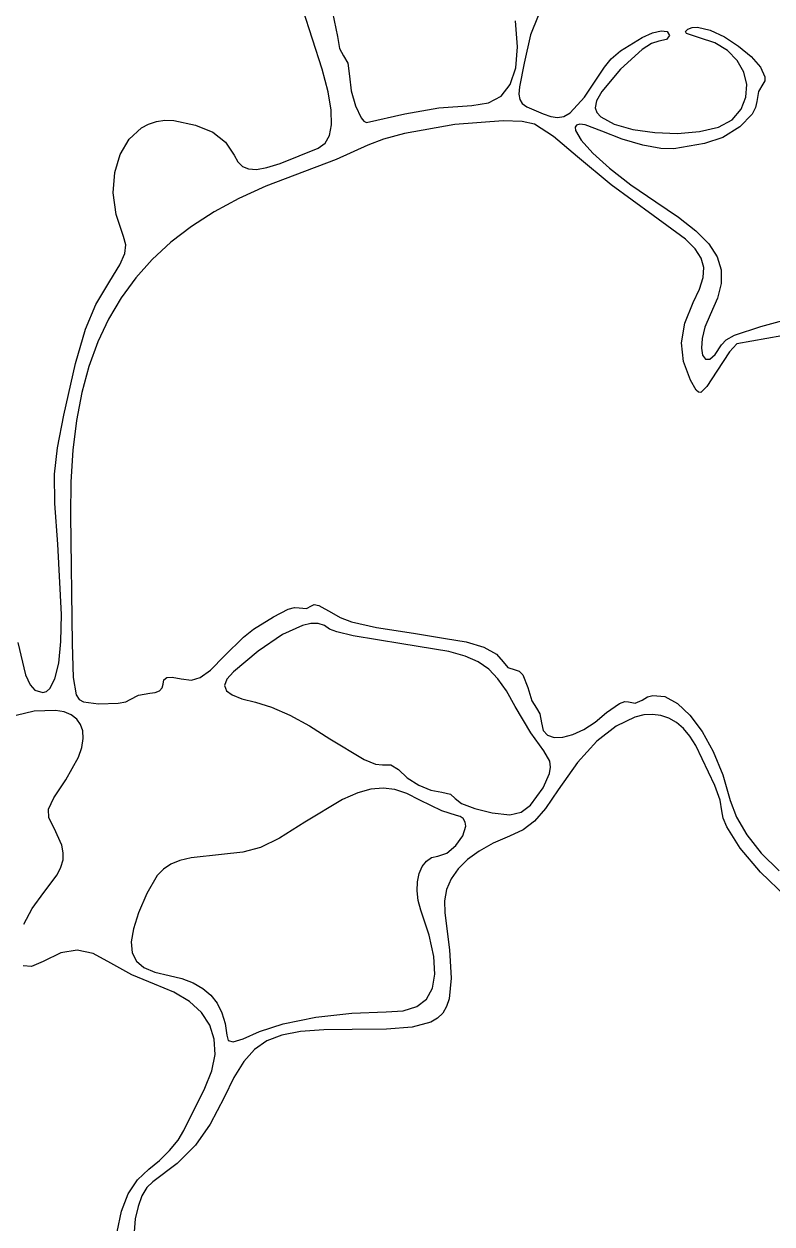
# Model space of a CAD drawing. Extents: x 56 to 1033, y 17 to 979.
# Drawn here: x 757.8 to 833.5, y 232.2 to 353.6 of the extents above; entities that cross this region are included whole.
import ezdxf

# ---------------------------------------------------------------- set-up
doc = ezdxf.new("R2010")
doc.units = 0

msp = doc.modelspace()

# ---------------------------------------------------------------- linework, layer by layer
at = {"layer": 'Layer 1'}
for p, q in [((787.977137, 349.051845), (786.00098, 355.10525)), ((788.998027, 354.75916), (789.52492, 352.34178)), ((807.735839, 351.299328), (807.549482, 353.934386)), ((809.818527, 354.441636), (809.059912, 352.516097)), ((789.52492, 352.34178), (789.712285, 351.115286)), ((809.059912, 352.516097), (808.3999, 349.64156)), ((818.163863, 350.898497), (820.359572, 352.256306)), ((820.359572, 352.256306), (821.411197, 352.697198)), ((821.411197, 352.697198), (822.292185, 352.911247)), ((822.292185, 352.911247), (822.897677, 352.84733)), ((823.12281, 352.45432), (822.8086, 352.03827)), ((822.897677, 352.84733), (823.12281, 352.45432)), ((824.733723, 352.852933), (824.97412, 353.09536)), ((824.844157, 352.630606), (824.733723, 352.852933)), ((826.15718, 352.2168), (824.844157, 352.630606)), ((824.97412, 353.09536), (825.408907, 353.255417)), ((825.408907, 353.255417), (825.943732, 353.278274)), ((825.943732, 353.278274), (827.232307, 352.971922)), ((827.708753, 351.714421), (826.15718, 352.2168)), ((827.232307, 352.971922), (828.677468, 352.295366)), ((828.677468, 352.295366), (830.116835, 351.367671)), ((789.712285, 351.115286), (790.13425, 350.3925)), ((807.553842, 349.155494), (807.735839, 351.299328)), ((820.348683, 351.013207), (818.151496, 349.03186)), ((821.314216, 351.634257), (820.348683, 351.013207)), ((822.05315, 351.86522), (821.314216, 351.634257)), ((822.8086, 352.03827), (822.05315, 351.86522)), ((828.990876, 350.918128), (827.708753, 351.714421)), ((830.116835, 351.367671), (831.388029, 350.3079)), ((790.13425, 350.3925), (790.5503, 349.634641)), ((816.54395, 349.24682), (817.229502, 350.083829)), ((817.229502, 350.083829), (818.163863, 350.898497)), ((829.975517, 349.898451), (828.990876, 350.918128)), ((830.634644, 348.725921), (829.975517, 349.898451)), ((831.388029, 350.3079), (832.328672, 349.235115)), ((788.558458, 346.751311), (787.977137, 349.051845)), ((790.5503, 349.634641), (790.72335, 348.32365)), ((807.002365, 347.497071), (807.553842, 349.155494)), ((808.3999, 349.64156), (807.931131, 347.244346)), ((814.518371, 346.207663), (816.54395, 349.24682)), ((818.151496, 349.03186), (816.288947, 346.783221)), ((830.940226, 347.471068), (830.634644, 348.725921)), ((832.328672, 349.235115), (832.776386, 348.268381)), ((790.72335, 348.32365), (790.903438, 346.850763)), ((806.08028, 346.318245), (807.002365, 347.497071)), ((830.864232, 346.204422), (830.940226, 347.471068)), ((832.56879, 347.52676), (832.138102, 346.761471)), ((832.76465, 347.86199), (832.56879, 347.52676)), ((832.776386, 348.268381), (832.76465, 347.86199)), ((788.874019, 344.886067), (788.558458, 346.751311)), ((790.903438, 346.850763), (791.346459, 345.313329)), ((804.78646, 345.613202), (806.08028, 346.318245)), ((807.931131, 347.244346), (807.869116, 346.498762)), ((807.869116, 346.498762), (807.957034, 345.962346)), ((813.0644, 344.601347), (814.518371, 346.207663)), ((816.288947, 346.783221), (815.74171, 345.828054)), ((830.37863, 344.996512), (830.864232, 346.204422)), ((832.138102, 346.761471), (831.95898, 345.77785)), ((788.927875, 343.419497), (788.874019, 344.886067)), ((791.346459, 345.313329), (791.906545, 344.109905)), ((796.31961, 344.51347), (799.775135, 345.118916)), ((799.775135, 345.118916), (803.11978, 345.37613)), ((803.11978, 345.37613), (804.78646, 345.613202)), ((807.957034, 345.962346), (808.221148, 345.565465)), ((808.221148, 345.565465), (808.687724, 345.238483)), ((808.687724, 345.238483), (810.33332, 344.51568)), ((815.74171, 345.828054), (815.58839, 345.12933)), ((815.58839, 345.12933), (815.777968, 344.647732)), ((829.45539, 343.91787), (830.37863, 344.996512)), ((831.832288, 345.155503), (831.477269, 344.498729)), ((831.95898, 345.77785), (831.832288, 345.155503)), ((770.392579, 343.483418), (771.183497, 343.744442)), ((771.183497, 343.744442), (772.035708, 343.861964)), ((772.035708, 343.861964), (772.94441, 343.82487)), ((772.94441, 343.82487), (775.159672, 343.382348)), ((791.906545, 344.109905), (792.184904, 343.757996)), ((792.184904, 343.757996), (792.43783, 343.63905)), ((792.43783, 343.63905), (796.31961, 344.51347)), ((806.296278, 343.806257), (801.386642, 343.426949)), ((808.195176, 343.743329), (806.296278, 343.806257)), ((809.46223, 343.47891), (808.195176, 343.743329)), ((810.33332, 344.51568), (811.114136, 344.237755)), ((811.114136, 344.237755), (811.797547, 344.134983)), ((811.797547, 344.134983), (812.431614, 344.243977)), ((812.431614, 344.243977), (813.0644, 344.601347)), ((815.777968, 344.647732), (816.182134, 344.209393)), ((816.182134, 344.209393), (817.527676, 343.471796)), ((828.074048, 343.170486), (829.45539, 343.91787)), ((831.477269, 344.498729), (830.232606, 343.20253)), ((768.435596, 341.950454), (769.667756, 343.090003)), ((769.667756, 343.090003), (770.392579, 343.483418)), ((775.159672, 343.382348), (776.898484, 342.665921)), ((776.898484, 342.665921), (778.189116, 341.659516)), ((788.724086, 342.314982), (788.927875, 343.419497)), ((796.3007, 342.539604), (794.18142, 341.967486)), ((801.386642, 343.426949), (796.3007, 342.539604)), ((811.392085, 342.233146), (809.46223, 343.47891)), ((813.716432, 343.380892), (813.574989, 343.169499)), ((813.574989, 343.169499), (813.612348, 342.837422)), ((813.612348, 342.837422), (814.185645, 341.860706)), ((814.046131, 343.45923), (813.716432, 343.380892)), ((814.573541, 343.392138), (814.046131, 343.45923)), ((816.25932, 342.77218), (814.573541, 343.392138)), ((818.32717, 341.955934), (816.25932, 342.77218)), ((817.527676, 343.471796), (819.411922, 342.935157)), ((819.411922, 342.935157), (821.621777, 342.61809)), ((821.621777, 342.61809), (823.944147, 342.539212)), ((823.944147, 342.539212), (826.165935, 342.717139)), ((826.165935, 342.717139), (828.074048, 343.170486)), ((830.232606, 343.20253), (828.525698, 342.130521)), ((767.525429, 340.414699), (768.435596, 341.950454)), ((778.189116, 341.659516), (779.05984, 340.34706)), ((787.5598, 341.04565), (788.266708, 341.535905)), ((788.266708, 341.535905), (788.724086, 342.314982)), ((792.60583, 341.34284), (789.390139, 339.911006)), ((794.18142, 341.967486), (792.60583, 341.34284)), ((813.81106, 340.17433), (811.392085, 342.233146)), ((814.185645, 341.860706), (815.360681, 340.549726)), ((820.422004, 341.339552), (818.32717, 341.955934)), ((822.258243, 340.992987), (820.422004, 341.339552)), ((826.65725, 341.52397), (823.55031, 340.98619)), ((828.525698, 342.130521), (826.65725, 341.52397)), ((766.975664, 338.57164), (767.525429, 340.414699)), ((779.05984, 340.34706), (779.443744, 339.663646)), ((783.732446, 339.505436), (787.5598, 341.04565)), ((817.20213, 337.344213), (813.81106, 340.17433)), ((815.360681, 340.549726), (817.061811, 339.00346)), ((823.55031, 340.98619), (822.258243, 340.992987)), ((779.443744, 339.663646), (779.913718, 339.191582)), ((779.913718, 339.191582), (780.523669, 338.9353)), ((780.523669, 338.9353), (781.327502, 338.899227)), ((781.327502, 338.899227), (782.379126, 339.087796)), ((782.379126, 339.087796), (783.732446, 339.505436)), ((789.390139, 339.911006), (785.21555, 338.31406)), ((817.061811, 339.00346), (819.213392, 337.320888)), ((766.824712, 336.51018), (766.975664, 338.57164)), ((785.21555, 338.31406), (782.264144, 337.181025)), ((767.110984, 334.319223), (766.824712, 336.51018)), ((782.264144, 337.181025), (779.535744, 335.940927)), ((821.46914, 334.24405), (817.20213, 337.344213)), ((819.213392, 337.320888), (821.73978, 335.60099)), ((779.535744, 335.940927), (777.026312, 334.58765)), ((821.73978, 335.60099), (824.021057, 334.070473)), ((767.87289, 332.08767), (767.110984, 334.319223)), ((777.026312, 334.58765), (774.731808, 333.115081)), ((824.728688, 331.846041), (821.46914, 334.24405)), ((824.021057, 334.070473), (825.798933, 332.669434)), ((774.731808, 333.115081), (772.648193, 331.517105)), ((768.113187, 331.2725), (767.87289, 332.08767)), ((772.648193, 331.517105), (770.771427, 329.787608)), ((825.722671, 330.855712), (824.728688, 331.846041)), ((825.798933, 332.669434), (827.097543, 331.347804)), ((767.477116, 329.24872), (768.004369, 330.399696)), ((768.004369, 330.399696), (768.113187, 331.2725)), ((826.332007, 329.918924), (825.722671, 330.855712)), ((827.097543, 331.347804), (827.941021, 330.055515)), ((766.46211, 327.59903), (767.477116, 329.24872)), ((770.771427, 329.787608), (769.097472, 327.920474)), ((826.58611, 328.971492), (826.332007, 329.918924)), ((827.941021, 330.055515), (828.353503, 328.742497)), ((769.097472, 327.920474), (767.622287, 325.90959)), ((826.146255, 326.787968), (826.514388, 327.949235)), ((826.514388, 327.949235), (826.58611, 328.971492)), ((828.353503, 328.742497), (828.359124, 327.358683)), ((765.057135, 325.227678), (766.46211, 327.59903)), ((825.51112, 325.42351), (826.146255, 326.787968)), ((828.359124, 327.358683), (827.982018, 325.854004)), ((767.622287, 325.90959), (766.341835, 323.748841)), ((824.675234, 323.339528), (825.51112, 325.42351)), ((827.982018, 325.854004), (827.24632, 324.17839)), ((764.001799, 322.718049), (765.057135, 325.227678)), ((766.341835, 323.748841), (765.252074, 321.432112)), ((824.352639, 321.35447), (824.675234, 323.339528)), ((827.24632, 324.17839), (826.714625, 322.917352)), ((829.706119, 322.129212), (832.36681, 322.99279)), ((832.36681, 322.99279), (834.947412, 323.6932)), ((763.0187, 319.25771), (764.001799, 322.718049)), ((826.714625, 322.917352), (826.425146, 321.771637)), ((828.846492, 321.634752), (829.706119, 322.129212)), ((834.48464, 322.06315), (829.92034, 321.23173)), ((765.252074, 321.432112), (764.348967, 318.95329)), ((824.542435, 319.442394), (824.352639, 321.35447)), ((826.425146, 321.771637), (826.352792, 320.809308)), ((826.352792, 320.809308), (826.472475, 320.09843)), ((827.732841, 320.155143), (828.36977, 321.13071)), ((828.36977, 321.13071), (828.846492, 321.634752)), ((829.92034, 321.23173), (829.194325, 320.426424)), ((825.24372, 317.57736), (824.542435, 319.442394)), ((826.472475, 320.09843), (826.759104, 319.707067)), ((826.759104, 319.707067), (827.187589, 319.703283)), ((827.187589, 319.703283), (827.732841, 320.155143)), ((829.194325, 320.426424), (827.8957, 318.49026)), ((761.83044, 314.03423), (763.0187, 319.25771)), ((764.348967, 318.95329), (763.628473, 316.306259)), ((827.8957, 318.49026), (826.894424, 316.933913)), ((825.817057, 316.563048), (825.24372, 317.57736)), ((826.894424, 316.933913), (826.284418, 316.320038)), ((763.628473, 316.306259), (763.086554, 313.484905)), ((826.048446, 316.339781), (825.817057, 316.563048)), ((826.284418, 316.320038), (826.048446, 316.339781)), ((761.176603, 310.732236), (761.83044, 314.03423)), ((763.086554, 313.484905), (762.71917, 310.483113)), ((760.88438, 308.051174), (761.176603, 310.732236)), ((762.71917, 310.483113), (762.522282, 307.29477)), ((760.911582, 305.093165), (760.88438, 308.051174)), ((762.522282, 307.29477), (762.49185, 303.91376)), ((761.21602, 300.96033), (760.911582, 305.093165)), ((762.49185, 303.91376), (762.66818, 290.89406)), ((761.582479, 293.854012), (761.21602, 300.96033)), ((761.521283, 291.115663), (761.582479, 293.854012)), ((783.04378, 293.62427), (784.511546, 294.410109)), ((784.511546, 294.410109), (785.165467, 294.569575)), ((785.165467, 294.569575), (785.65196, 294.53363)), ((785.65196, 294.53363), (786.393989, 294.451633)), ((786.393989, 294.451633), (786.90399, 294.74336)), ((786.90399, 294.74336), (787.169567, 294.864168)), ((787.169567, 294.864168), (787.6372, 294.77691)), ((787.6372, 294.77691), (788.92331, 294.0631)), ((788.92331, 294.0631), (789.802779, 293.554877)), ((781.01466, 292.36675), (783.04378, 293.62427)), ((785.991825, 292.74189), (783.968627, 291.818414)), ((786.835478, 292.927567), (785.991825, 292.74189)), ((787.567925, 292.929436), (786.835478, 292.927567)), ((788.189736, 292.747672), (787.567925, 292.929436)), ((788.70148, 292.38245), (788.189736, 292.747672)), ((789.802779, 293.554877), (790.940654, 293.103471)), ((790.940654, 293.103471), (793.45734, 292.54948)), ((778.09174, 289.65891), (780.020589, 291.571325)), ((780.020589, 291.571325), (781.01466, 292.36675)), ((783.968627, 291.818414), (781.49378, 290.15761)), ((789.457523, 292.086975), (788.70148, 292.38245)), ((791.092314, 291.706236), (789.457523, 292.086975)), ((796.03554, 290.88549), (791.092314, 291.706236)), ((793.45734, 292.54948), (797.20042, 291.95779)), ((797.20042, 291.95779), (800.44037, 291.41348)), ((757.181021, 291.024911), (757.954914, 287.75356)), ((761.300494, 288.941661), (761.521283, 291.115663)), ((762.66818, 290.89406), (762.749596, 287.485533)), ((800.785927, 290.09773), (796.03554, 290.88549)), ((800.44037, 291.41348), (802.549344, 291.076916)), ((802.549344, 291.076916), (804.317447, 290.537119)), ((804.317447, 290.537119), (805.604519, 289.850364)), ((776.656155, 288.23199), (778.09174, 289.65891)), ((781.49378, 290.15761), (778.977292, 288.069375)), ((802.451256, 289.637283), (800.785927, 290.09773)), ((803.770901, 289.062096), (802.451256, 289.637283)), ((804.840533, 288.319397), (803.770901, 289.062096)), ((805.604519, 289.850364), (806.2704, 289.07293)), ((806.2704, 289.07293), (806.764516, 288.486993)), ((760.92263, 287.347862), (761.300494, 288.941661)), ((775.627126, 287.467953), (776.656155, 288.23199)), ((778.977292, 288.069375), (778.334265, 287.296775)), ((805.75582, 287.356414), (804.840533, 288.319397)), ((806.764516, 288.486993), (807.50557, 288.24328)), ((807.50557, 288.24328), (807.906021, 288.11503)), ((807.906021, 288.11503), (808.267865, 287.752988)), ((757.954914, 287.75356), (758.398123, 286.748789)), ((758.398123, 286.748789), (758.87177, 286.20623)), ((760.39021, 286.35012), (760.92263, 287.347862)), ((762.749596, 287.485533), (763.05326, 285.716456)), ((771.776632, 286.428023), (771.86994, 286.81733)), ((771.86994, 286.81733), (771.952495, 287.253621)), ((771.952495, 287.253621), (772.24122, 287.475691)), ((772.24122, 287.475691), (772.797702, 287.501593)), ((772.797702, 287.501593), (773.68353, 287.34938)), ((773.68353, 287.34938), (774.728351, 287.222011)), ((774.728351, 287.222011), (775.627126, 287.467953)), ((778.334265, 287.296775), (778.099206, 286.665939)), ((778.099206, 286.665939), (778.270483, 286.14743)), ((806.612432, 286.120376), (805.75582, 287.356414)), ((808.267865, 287.752988), (808.77834, 286.46378)), ((758.87177, 286.20623), (759.70575, 285.964291)), ((759.70575, 285.964291), (760.066827, 286.079725)), ((760.066827, 286.079725), (760.39021, 286.35012)), ((763.05326, 285.716456), (763.366207, 285.268708)), ((768.53331, 285.26002), (769.374003, 285.702728)), ((769.374003, 285.702728), (770.51504, 285.88688)), ((770.51504, 285.88688), (771.081928, 285.950955)), ((771.081928, 285.950955), (771.50821, 286.135284)), ((771.50821, 286.135284), (771.776632, 286.428023)), ((778.270483, 286.14743), (778.846462, 285.711811)), ((778.846462, 285.711811), (779.825512, 285.329647)), ((807.50604, 284.55851), (806.612432, 286.120376)), ((808.77834, 286.46378), (809.180358, 285.11386)), ((820.34765, 285.17812), (820.880943, 285.507016)), ((820.880943, 285.507016), (821.448127, 285.672583)), ((821.448127, 285.672583), (822.657908, 285.543614)), ((822.657908, 285.543614), (823.924466, 284.850981)), ((760.979684, 284.157067), (758.820072, 284.077431)), ((761.848719, 283.992993), (760.979684, 284.157067)), ((763.366207, 285.268708), (763.828044, 285.017219)), ((763.828044, 285.017219), (765.32282, 284.81821)), ((765.32282, 284.81821), (767.331636, 284.871711)), ((767.331636, 284.871711), (768.086038, 285.031261)), ((768.086038, 285.031261), (768.53331, 285.26002)), ((779.825512, 285.329647), (781.206, 284.9715)), ((781.206, 284.9715), (782.835531, 284.470298)), ((782.835531, 284.470298), (784.679422, 283.664388)), ((809.087361, 281.886025), (807.50604, 284.55851)), ((809.180358, 285.11386), (809.64722, 284.36724)), ((809.64722, 284.36724), (810.009505, 283.802028)), ((816.73947, 283.92701), (818.044476, 284.865741)), ((818.044476, 284.865741), (818.592974, 285.057667)), ((818.592974, 285.057667), (818.97434, 285.01692)), ((818.97434, 285.01692), (819.651151, 284.895331)), ((819.651151, 284.895331), (820.34765, 285.17812)), ((823.924466, 284.850981), (825.195276, 283.654456)), ((758.820072, 284.077431), (756.147129, 283.426844)), ((762.567495, 283.698439), (761.848719, 283.992993)), ((763.128702, 283.277489), (762.567495, 283.698439)), ((763.525032, 282.734231), (763.128702, 283.277489)), ((784.679422, 283.664388), (786.669681, 282.587161)), ((810.009505, 283.802028), (810.1602, 282.88829)), ((814.450724, 282.227592), (815.598766, 282.966371)), ((815.598766, 282.966371), (816.73947, 283.92701)), ((819.616145, 283.475981), (817.724509, 282.563806)), ((820.526803, 283.692479), (819.616145, 283.475981)), ((821.407347, 283.747106), (820.526803, 283.692479)), ((822.25277, 283.638253), (821.407347, 283.747106)), ((823.058067, 283.364312), (822.25277, 283.638253)), ((823.818231, 282.923675), (823.058067, 283.364312)), ((824.528257, 282.314733), (823.818231, 282.923675)), ((825.195276, 283.654456), (826.417813, 282.013808)), ((763.749176, 282.072749), (763.525032, 282.734231)), ((763.793823, 281.29713), (763.749176, 282.072749)), ((786.669681, 282.587161), (788.73831, 281.27201)), ((810.40355, 280.0488), (809.087361, 281.886025)), ((810.1602, 282.88829), (810.320332, 282.133038)), ((810.320332, 282.133038), (810.767966, 281.646182)), ((812.329181, 281.446633), (813.344482, 281.718427)), ((813.344482, 281.718427), (814.450724, 282.227592)), ((817.724509, 282.563806), (815.772486, 281.023447)), ((825.183139, 281.535877), (824.528257, 282.314733)), ((826.417813, 282.013808), (827.539551, 279.988806)), ((763.651667, 280.411458), (763.793823, 281.29713)), ((788.73831, 281.27201), (792.210351, 279.169971)), ((810.767966, 281.646182), (811.453962, 281.419966)), ((811.453962, 281.419966), (812.329181, 281.446633)), ((815.772486, 281.023447), (813.800124, 278.867773)), ((825.77787, 280.5855), (825.183139, 281.535877)), ((827.716691, 276.558157), (825.77787, 280.5855)), ((762.03128, 277.13499), (763.315397, 279.419821)), ((763.315397, 279.419821), (763.651667, 280.411458)), ((811.002639, 278.998104), (810.40355, 280.0488)), ((827.539551, 279.988806), (828.507965, 277.63922)), ((792.210351, 279.169971), (793.369998, 278.696088)), ((793.369998, 278.696088), (794.06678, 278.6457)), ((794.06678, 278.6457), (794.930556, 278.657913)), ((794.930556, 278.657913), (795.67704, 278.17715)), ((795.67704, 278.17715), (796.579034, 277.315673)), ((810.990624, 277.779004), (811.074118, 278.414114)), ((811.074118, 278.414114), (811.002639, 278.998104)), ((813.800124, 278.867773), (811.84747, 276.10965)), ((760.796094, 275.287371), (762.03128, 277.13499)), ((796.579034, 277.315673), (797.739853, 276.579115)), ((810.349934, 276.319339), (810.990624, 277.779004)), ((828.507965, 277.63922), (829.27053, 275.02482)), ((791.561265, 275.798706), (790.042181, 275.118344)), ((792.904449, 276.187034), (791.561265, 275.798706)), ((794.137841, 276.296087), (792.904449, 276.187034)), ((795.327552, 276.138627), (794.137841, 276.296087)), ((796.539692, 275.727414), (795.327552, 276.138627)), ((797.84037, 275.07521), (796.539692, 275.727414)), ((797.739853, 276.579115), (798.972098, 276.065382)), ((798.972098, 276.065382), (800.08837, 275.87238)), ((800.08837, 275.87238), (800.95374, 275.685373)), ((800.95374, 275.685373), (801.43766, 275.23576)), ((809.063, 274.54695), (810.349934, 276.319339)), ((811.84747, 276.10965), (810.574964, 274.224962)), ((828.240086, 275.055062), (827.716691, 276.558157)), ((760.259608, 274.151245), (760.796094, 275.287371)), ((790.042181, 275.118344), (786.21187, 272.83047)), ((800.076596, 273.97408), (797.84037, 275.07521)), ((801.43766, 275.23576), (802.069913, 274.722247)), ((802.069913, 274.722247), (803.425208, 274.208134)), ((808.098041, 273.836673), (809.06303, 274.54695)), ((809.06303, 274.54695), (809.063, 274.54695)), ((828.42192, 274.00245), (828.240086, 275.055062)), ((829.27053, 275.02482), (829.888557, 273.343612)), ((760.314417, 273.278797), (760.259608, 274.151245)), ((760.85312, 272.22221), (760.314417, 273.278797)), ((801.55812, 273.51609), (800.076596, 273.97408)), ((801.92708, 273.431246), (801.55812, 273.51609)), ((802.226995, 273.199269), (801.92708, 273.431246)), ((803.425208, 274.208134), (805.171271, 273.792988)), ((805.171271, 273.792988), (806.97583, 273.57638)), ((806.97583, 273.57638), (808.098041, 273.836673)), ((810.574964, 274.224962), (809.466294, 272.944211)), ((828.547842, 273.256733), (828.42192, 274.00245)), ((828.911905, 272.357546), (828.547842, 273.256733)), ((829.888557, 273.343612), (830.954326, 271.548148)), ((761.627645, 270.510966), (760.85312, 272.22221)), ((786.21187, 272.83047), (783.64485, 271.224902)), ((802.213968, 271.458758), (802.50218, 272.42923)), ((802.428487, 272.853987), (802.226995, 273.199269)), ((802.50218, 272.42923), (802.428487, 272.853987)), ((808.321097, 272.076397), (806.93901, 271.43052)), ((809.466294, 272.944211), (808.321097, 272.076397)), ((830.272234, 270.208699), (828.911905, 272.357546)), ((783.64485, 271.224902), (781.733922, 270.28161)), ((801.497701, 270.469999), (802.213968, 271.458758)), ((806.93901, 271.43052), (805.27618, 270.711471)), ((830.954326, 271.548148), (832.414665, 269.714789)), ((761.768176, 269.754), (761.627645, 270.510966)), ((761.737517, 269.021245), (761.768176, 269.754)), ((777.76875, 269.56524), (774.697127, 269.224733)), ((779.951189, 269.796441), (777.76875, 269.56524)), ((781.733922, 270.28161), (779.951189, 269.796441)), ((799.67123, 269.39252), (800.575937, 269.701677)), ((800.575937, 269.701677), (801.497701, 270.469999)), ((803.851401, 269.91626), (802.66642, 269.046965)), ((805.27618, 270.711471), (803.851401, 269.91626)), ((832.338468, 267.775787), (830.272234, 270.208699)), ((832.414665, 269.714789), (834.2164, 267.9199)), ((761.530644, 268.28153), (761.737517, 269.021245)), ((772.651059, 268.578068), (771.901465, 268.08195)), ((773.568127, 268.951265), (772.651059, 268.578068)), ((774.697127, 269.224733), (773.568127, 268.951265)), ((797.791573, 267.64175), (798.096725, 268.353493)), ((798.096725, 268.353493), (798.519225, 268.906633)), ((798.519225, 268.906633), (799.047814, 269.265024)), ((799.047814, 269.265024), (799.67123, 269.39252)), ((802.66642, 269.046965), (801.722986, 268.105665)), ((759.80247, 265.70892), (761.142529, 267.503684)), ((761.142529, 267.503684), (761.530644, 268.28153)), ((771.274889, 267.439721), (770.21296, 265.62417)), ((771.901465, 268.08195), (771.274889, 267.439721)), ((797.615029, 266.807551), (797.791573, 267.64175)), ((801.722986, 268.105665), (801.022847, 267.094437)), ((834.94617, 265.27869), (832.338468, 267.775787)), ((797.578356, 265.887043), (797.615029, 266.807551)), ((800.567751, 266.015358), (800.359446, 264.870506)), ((801.022847, 267.094437), (800.567751, 266.015358)), ((758.617409, 264.110095), (759.80247, 265.70892)), ((770.21296, 265.62417), (769.387182, 263.682561)), ((797.692813, 264.91637), (797.578356, 265.887043)), ((797.96966, 263.93168), (797.692813, 264.91637)), ((800.359446, 264.870506), (800.39968, 263.66196)), ((757.765541, 262.533127), (758.617409, 264.110095)), ((769.387182, 263.682561), (768.862736, 262.056086)), ((798.796237, 261.405871), (797.96966, 263.93168)), ((800.39968, 263.66196), (800.853006, 259.923602)), ((768.862736, 262.056086), (768.647432, 260.71613)), ((799.267649, 259.253942), (798.796237, 261.405871)), ((763.163684, 259.898405), (761.51784, 259.627287)), ((764.801455, 259.551328), (763.163684, 259.898405)), ((768.647432, 260.71613), (768.74908, 259.634078)), ((800.853006, 259.923602), (801.027673, 257.065805)), ((759.71617, 258.74139), (758.544584, 258.233062)), ((761.51784, 259.627287), (759.71617, 258.74139)), ((766.57891, 258.58264), (764.801455, 259.551328)), ((768.74908, 259.634078), (769.175489, 258.781312)), ((769.175489, 258.781312), (769.934469, 258.129218)), ((799.380555, 257.466128), (799.267649, 259.253942)), ((758.544584, 258.233062), (757.713134, 258.304921)), ((768.71977, 257.381035), (766.57891, 258.58264)), ((769.934469, 258.129218), (771.033829, 257.649179)), ((771.033829, 257.649179), (772.48138, 257.31258)), ((799.131616, 256.032664), (799.380555, 257.466128)), ((770.98648, 256.43707), (768.71977, 257.381035)), ((772.940537, 255.656096), (770.98648, 256.43707)), ((772.48138, 257.31258), (773.77372, 257.014775)), ((773.77372, 257.014775), (774.905887, 256.585418)), ((774.905887, 256.585418), (775.877336, 256.025073)), ((801.027673, 257.065805), (800.83067, 254.971614)), ((774.52984, 254.698916), (772.940537, 255.656096)), ((775.877336, 256.025073), (776.687522, 255.334304)), ((776.687522, 255.334304), (777.335901, 254.513675)), ((798.517491, 254.943782), (799.131616, 256.032664)), ((775.748726, 253.577217), (774.52984, 254.698916)), ((777.335901, 254.513675), (777.821927, 253.563752)), ((796.180323, 253.760706), (797.53484, 254.189719)), ((797.53484, 254.189719), (798.517491, 254.943782)), ((800.563727, 254.174322), (800.168988, 253.524073)), ((800.83067, 254.971614), (800.563727, 254.174322)), ((776.59153, 252.302686), (775.748726, 253.577217)), ((777.821927, 253.563752), (778.145055, 252.485099)), ((784.010794, 252.446824), (787.31367, 253.101055)), ((787.31367, 253.101055), (790.978961, 253.529918)), ((790.978961, 253.529918), (794.4506, 253.64698)), ((794.4506, 253.64698), (796.180323, 253.760706)), ((798.949615, 252.606223), (797.079543, 252.101108)), ((799.634826, 253.006246), (798.949615, 252.606223)), ((800.168988, 253.524073), (799.634826, 253.006246)), ((777.052588, 250.88701), (776.59153, 252.302686)), ((778.145055, 252.485099), (778.30474, 251.27828)), ((779.965475, 250.904154), (781.62641, 251.6537)), ((781.6264, 251.65366), (784.010794, 252.446824)), ((781.62641, 251.6537), (781.6264, 251.65366)), ((785.778195, 251.653818), (783.891165, 251.295855)), ((788.121797, 251.825812), (785.778195, 251.653818)), ((791.01526, 251.86126), (788.121797, 251.825812)), ((794.465762, 251.891773), (791.01526, 251.86126)), ((797.079543, 252.101108), (794.465762, 251.891773)), ((777.126235, 249.341874), (777.052588, 250.88701)), ((778.30474, 251.27828), (778.46591, 250.734678)), ((778.46591, 250.734678), (778.965731, 250.603891)), ((778.965731, 250.603891), (779.965475, 250.904154)), ((782.367421, 250.702499), (781.113676, 249.824326)), ((783.891165, 251.295855), (782.367421, 250.702499)), ((776.806807, 247.678965), (777.126235, 249.341874)), ((781.113676, 249.824326), (780.036642, 248.611913)), ((780.036642, 248.611913), (779.043033, 247.015835)), ((776.08864, 245.90997), (776.806807, 247.678965)), ((779.043033, 247.015835), (778.03956, 244.98667)), ((773.97579, 241.63631), (776.08864, 245.90997)), ((778.03956, 244.98667), (776.646299, 242.283546)), ((776.646299, 242.283546), (775.139823, 240.148349)), ((772.511454, 239.611226), (773.377971, 240.66904)), ((773.377971, 240.66904), (773.97579, 241.63631)), ((771.492362, 238.590846), (772.511454, 239.611226)), ((775.139823, 240.148349), (773.283144, 238.3004)), ((770.43682, 237.73588), (771.492362, 238.590846)), ((773.283144, 238.3004), (770.83928, 236.45902)), ((769.262351, 236.65299), (770.43682, 237.73588)), ((768.337485, 235.235153), (769.262351, 236.65299)), ((770.223318, 235.864348), (769.720531, 235.021185)), ((770.83928, 236.45902), (770.223318, 235.864348)), ((767.66206, 233.481141), (768.337485, 235.235153)), ((769.720531, 235.021185), (769.328471, 233.955371)), ((767.235909, 231.389725), (767.66206, 233.481141)), ((769.328471, 233.955371), (769.04469, 232.692742)), ((769.04469, 232.692742), (768.792181, 229.680397))]:
    msp.add_line(p, q, dxfattribs=at)

doc.saveas('drawing.dxf')
